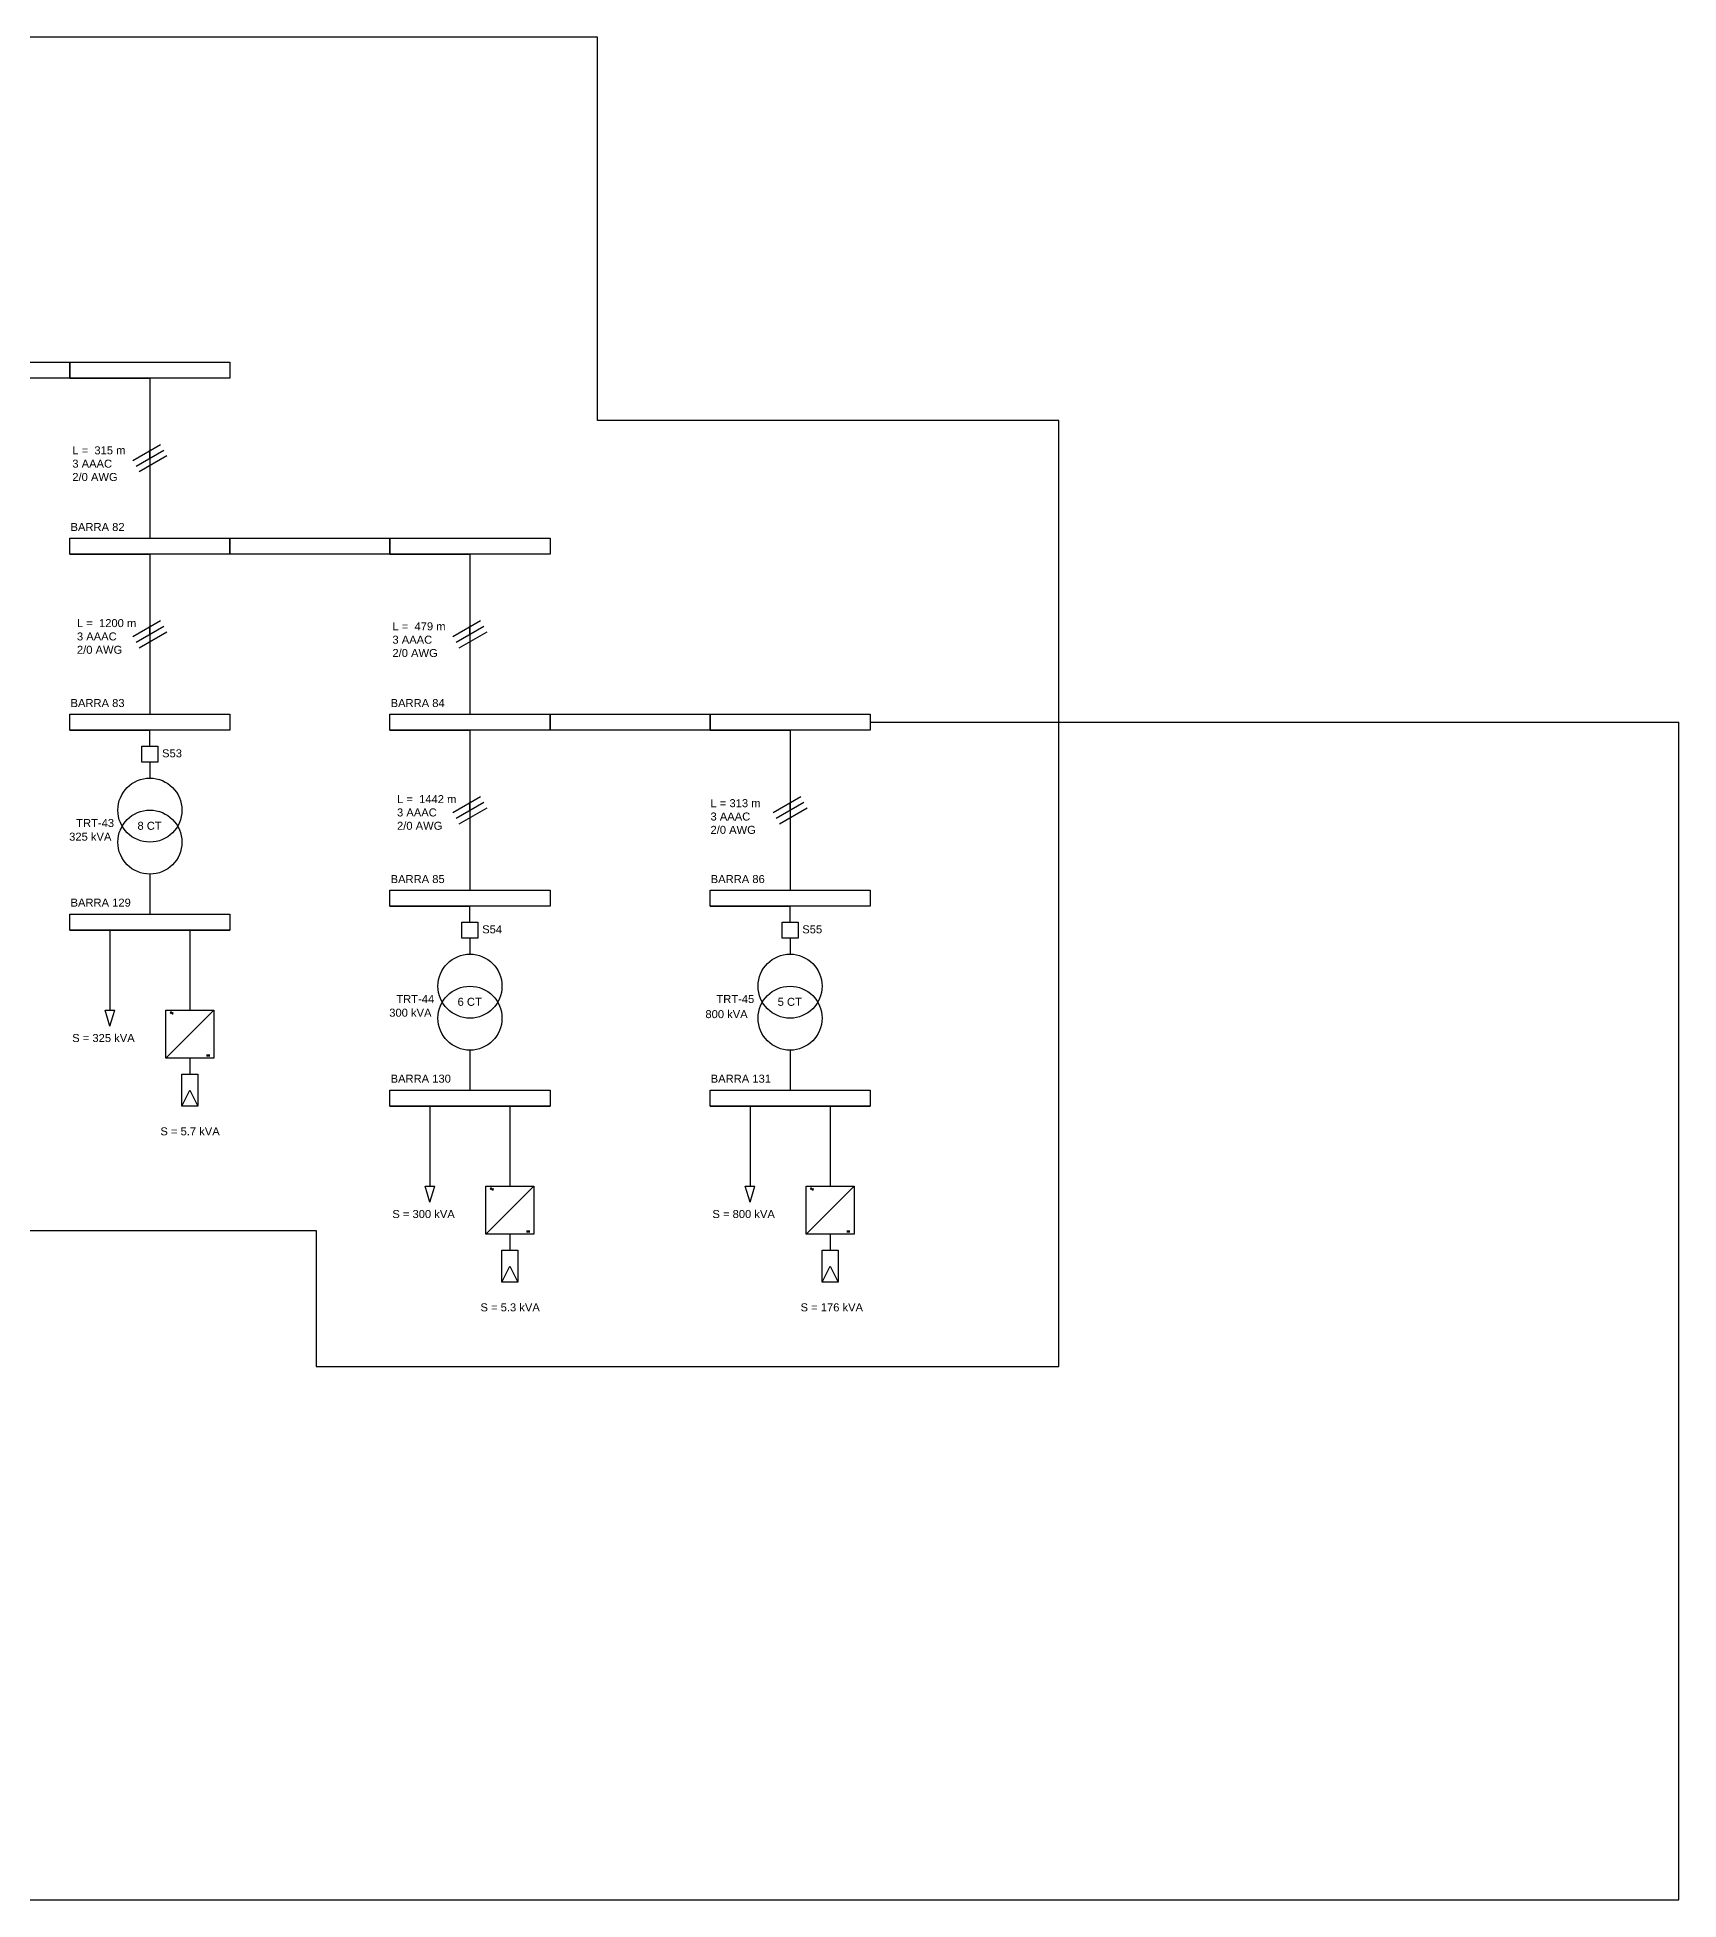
# Model space of a CAD drawing. Header units: millimetres. Extents: x 2288 to 6201, y 295 to 2022.
# Drawn here: x 5688 to 6201, y 300 to 882 of the extents above; entities that cross this region are included whole.
import ezdxf

# ---------------------------------------------------------------- set-up
doc = ezdxf.new("R2010")
doc.units = ezdxf.units.MM
for name, color, linetype in [('12.47 kV', 210, 'Continuous'), ('240 V', 90, 'Continuous'), ('MG_LINES', 10, 'Continuous'), ('MGs', 7, 'Continuous')]:
    doc.layers.add(name, color=color, linetype=linetype)
doc.styles.get("Standard").update_dxf_attribs({"font": 'arial.ttf'})

msp = doc.modelspace()

# ---------------------------------------------------------------- linework, layer by layer
at = {"layer": '12.47 kV'}
for p, q in [((5698.31, 775.77), (5723.31, 775.77)), ((5723.31, 775.77), (5723.31, 725.77)), ((5717.98, 750), (5726.64, 755)), ((5718.98, 748.27), (5727.64, 753.27)), ((5719.98, 746.54), (5728.64, 751.54)), ((5723.31, 750.77), (5723.31, 753.08)), ((5723.31, 750.77), (5723.31, 748.46)), ((5698.31, 720.77), (5723.31, 720.77)), ((5723.31, 720.77), (5723.31, 670.77)), ((5798.31, 720.77), (5823.31, 720.77)), ((5823.31, 720.77), (5823.31, 670.77)), ((5717.98, 695), (5726.64, 700)), ((5817.98, 695), (5826.64, 700)), ((5718.98, 693.27), (5727.64, 698.27)), ((5719.98, 691.54), (5728.64, 696.54)), ((5723.31, 695.77), (5723.31, 698.08)), ((5723.31, 695.77), (5723.31, 693.46)), ((5818.98, 693.27), (5827.64, 698.27)), ((5819.98, 691.54), (5828.64, 696.54)), ((5823.31, 695.77), (5823.31, 698.08)), ((5823.31, 695.77), (5823.31, 693.46)), ((5698.31, 665.77), (5723.31, 665.77)), ((5723.31, 660.77), (5723.31, 665.77)), ((5798.31, 665.77), (5823.31, 665.77)), ((5823.31, 665.77), (5823.31, 615.77)), ((5898.31, 665.77), (5923.31, 665.77)), ((5923.31, 665.77), (5923.31, 615.77)), ((5723.31, 655.77), (5723.31, 650.77)), ((5817.98, 640), (5826.64, 645)), ((5818.98, 638.27), (5827.64, 643.27)), ((5819.98, 636.54), (5828.64, 641.54)), ((5823.31, 640.77), (5823.31, 643.08)), ((5823.31, 640.77), (5823.31, 638.46)), ((5917.98, 640), (5926.64, 645)), ((5918.98, 638.27), (5927.64, 643.27)), ((5919.98, 636.54), (5928.64, 641.54)), ((5923.31, 640.77), (5923.31, 643.08)), ((5923.31, 640.77), (5923.31, 638.46)), ((5798.31, 610.77), (5823.31, 610.77)), ((5823.31, 605.77), (5823.31, 610.77)), ((5898.31, 610.77), (5923.31, 610.77)), ((5923.31, 605.77), (5923.31, 610.77)), ((5823.31, 600.77), (5823.31, 595.77)), ((5923.31, 600.77), (5923.31, 595.77))]:
    msp.add_line(p, q, dxfattribs=at)
for points in [[(5648.31, 780.77), (5698.31, 780.77), (5698.31, 775.77), (5648.31, 775.77)], [(5698.31, 780.77), (5748.31, 780.77), (5748.31, 775.77), (5698.31, 775.77)], [(5698.31, 725.77), (5748.31, 725.77), (5748.31, 720.77), (5698.31, 720.77)], [(5748.31, 725.77), (5798.31, 725.77), (5798.31, 720.77), (5748.31, 720.77)], [(5798.31, 725.77), (5848.31, 725.77), (5848.31, 720.77), (5798.31, 720.77)], [(5698.31, 670.77), (5748.31, 670.77), (5748.31, 665.77), (5698.31, 665.77)], [(5798.31, 670.77), (5848.31, 670.77), (5848.31, 665.77), (5798.31, 665.77)], [(5848.31, 670.77), (5898.31, 670.77), (5898.31, 665.77), (5848.31, 665.77)], [(5898.31, 670.77), (5948.31, 670.77), (5948.31, 665.77), (5898.31, 665.77)], [(5720.81, 660.77), (5725.81, 660.77), (5725.81, 655.77), (5720.81, 655.77)], [(5798.31, 615.77), (5848.31, 615.77), (5848.31, 610.77), (5798.31, 610.77)], [(5898.31, 615.77), (5948.31, 615.77), (5948.31, 610.77), (5898.31, 610.77)], [(5820.81, 605.77), (5825.81, 605.77), (5825.81, 600.77), (5820.81, 600.77)], [(5920.81, 605.77), (5925.81, 605.77), (5925.81, 600.77), (5920.81, 600.77)]]:
    msp.add_lwpolyline(points, close=True, dxfattribs=at)
for centre in [(5723.31, 640.77), (5823.31, 585.77), (5923.31, 585.77)]:
    msp.add_circle(centre, 10, dxfattribs=at)
at = {"layer": '240 V'}
for p, q in [((5723.31, 620.77), (5723.31, 608.27)), ((5698.31, 603.27), (5723.31, 603.27)), ((5710.81, 603.27), (5710.81, 578.27)), ((5723.31, 603.27), (5748.31, 603.27)), ((5735.81, 603.27), (5735.81, 578.27)), ((5709.31, 578.27), (5712.31, 578.27)), ((5710.81, 573.27), (5709.31, 578.27)), ((5710.81, 573.27), (5712.31, 578.27)), ((5728.31, 563.27), (5743.31, 578.27)), ((5823.31, 565.77), (5823.31, 553.27)), ((5923.31, 565.77), (5923.31, 553.27)), ((5735.81, 563.27), (5735.81, 558.27)), ((5741, 564.32), (5742, 564.32)), ((5741, 564), (5742, 564)), ((5733.31, 548.27), (5735.81, 553.27)), ((5735.81, 558.27), (5735.81, 558.27)), ((5735.81, 553.27), (5738.31, 548.27)), ((5798.31, 548.27), (5823.31, 548.27)), ((5810.81, 548.27), (5810.81, 523.27)), ((5823.31, 548.27), (5848.31, 548.27)), ((5835.81, 548.27), (5835.81, 523.27)), ((5898.31, 548.27), (5923.31, 548.27)), ((5910.81, 548.27), (5910.81, 523.27)), ((5923.31, 548.27), (5948.31, 548.27)), ((5935.81, 548.27), (5935.81, 523.27)), ((5809.31, 523.27), (5812.31, 523.27)), ((5810.81, 518.27), (5809.31, 523.27)), ((5810.81, 518.27), (5812.31, 523.27)), ((5828.31, 508.27), (5843.31, 523.27)), ((5909.31, 523.27), (5912.31, 523.27)), ((5910.81, 518.27), (5909.31, 523.27)), ((5910.81, 518.27), (5912.31, 523.27)), ((5928.31, 508.27), (5943.31, 523.27)), ((5835.81, 508.27), (5835.81, 503.27)), ((5841, 509.32), (5842, 509.32)), ((5841, 509), (5842, 509)), ((5935.81, 508.27), (5935.81, 503.27)), ((5941, 509.32), (5942, 509.32)), ((5941, 509), (5942, 509)), ((5835.81, 503.27), (5835.81, 503.27)), ((5935.81, 503.27), (5935.81, 503.27)), ((5833.31, 493.27), (5835.81, 498.27)), ((5835.81, 498.27), (5838.31, 493.27)), ((5933.31, 493.27), (5935.81, 498.27)), ((5935.81, 498.27), (5938.31, 493.27))]:
    msp.add_line(p, q, dxfattribs=at)
for points in [[(5698.31, 608.27), (5748.31, 608.27), (5748.31, 603.27), (5698.31, 603.27)], [(5743.31, 563.27), (5728.31, 563.27), (5728.31, 578.27), (5743.31, 578.27)], [(5738.31, 558.27), (5738.31, 548.27), (5733.31, 548.27), (5733.31, 558.27)], [(5798.31, 553.27), (5848.31, 553.27), (5848.31, 548.27), (5798.31, 548.27)], [(5898.31, 553.27), (5948.31, 553.27), (5948.31, 548.27), (5898.31, 548.27)], [(5843.31, 508.27), (5828.31, 508.27), (5828.31, 523.27), (5843.31, 523.27)], [(5943.31, 508.27), (5928.31, 508.27), (5928.31, 523.27), (5943.31, 523.27)], [(5838.31, 503.27), (5838.31, 493.27), (5833.31, 493.27), (5833.31, 503.27)], [(5938.31, 503.27), (5938.31, 493.27), (5933.31, 493.27), (5933.31, 503.27)]]:
    msp.add_lwpolyline(points, close=True, dxfattribs=at)
for centre in [(5723.31, 630.77), (5823.31, 575.77), (5923.31, 575.77)]:
    msp.add_circle(centre, 10, dxfattribs=at)
for centre, start, end in [((5729.88, 577.3), 44.11734, 135.88266), ((5729.88, 576.98), 44.11734, 135.88266), ((5730.38, 577.79), 224.11734, 315.88266), ((5730.38, 577.47), 224.11734, 315.88266), ((5829.88, 522.3), 44.11734, 135.88266), ((5829.88, 521.98), 44.11734, 135.88266), ((5830.38, 522.79), 224.11734, 315.88266), ((5830.38, 522.47), 224.11734, 315.88266), ((5929.88, 522.3), 44.11734, 135.88266), ((5929.88, 521.98), 44.11734, 135.88266), ((5930.38, 522.79), 224.11734, 315.88266), ((5930.38, 522.47), 224.11734, 315.88266)]:
    msp.add_arc(centre, 0.348, start, end, dxfattribs=at)
at = {"layer": 'MG_LINES'}
for p, q in [((5948.31, 668.27), (6200.93, 668.27)), ((6200.93, 300.31), (6200.93, 668.27)), ((4664.6, 300.31), (6200.93, 300.31))]:
    msp.add_line(p, q, dxfattribs=at)
at = {"layer": 'MGs'}
for p, q in [((5863.2, 882.28), (5410.77, 882.28)), ((5863.2, 762.5), (5863.2, 882.28)), ((6007.24, 762.5), (5863.2, 762.5)), ((6007.24, 466.93), (6007.24, 762.5)), ((5368.23, 509.43), (5775.22, 509.43)), ((5775.22, 509.43), (5775.22, 466.93)), ((5775.22, 466.93), (6007.24, 466.93))]:
    msp.add_line(p, q, dxfattribs=at)

# ---------------------------------------------------------------- texts
at = {"layer": '12.47 kV', "char_height": 2.5, "width": 31.6303, "attachment_point": 1}
for s, insert in [('L =  315 m\\P3 AAAC \\P2/0 AWG ', (5699.08, 754.45)), ('BARRA 82', (5698.52, 730.49)), ('L =  1200 m\\P3 AAAC \\P2/0 AWG ', (5700.52, 700.47)), ('L =  479 m\\P3 AAAC \\P2/0 AWG ', (5799.08, 699.45)), ('BARRA 83', (5698.52, 675.49)), ('BARRA 84', (5798.52, 675.49)), ('L =  1442 m\\P3 AAAC \\P2/0 AWG ', (5800.52, 645.47)), ('L = 313 m\\P3 AAAC \\P2/0 AWG ', (5898.45, 644.2)), ('TRT-43', (5700.29, 638.01)), ('325 kVA', (5698.09, 633.73)), ('BARRA 85', (5798.52, 620.49)), ('BARRA 86', (5898.52, 620.49)), ('TRT-44', (5800.29, 583.01)), ('TRT-45', (5900.29, 583.01)), ('300 kVA', (5798.09, 578.73)), ('    800 kVA', (5892.98, 578.28))]:
    msp.add_mtext(s, dxfattribs=dict(at, insert=insert))
at = {"layer": '12.47 kV', "char_height": 2.5, "attachment_point": 1}
for s, insert in [('S53', (5727.12, 659.78)), ('S54', (5827.12, 604.78)), ('S55', (5927.12, 604.78))]:
    msp.add_mtext_dynamic_manual_height_columns(s, width=0.0328, gutter_width=12.5, heights=[0], dxfattribs=dict(at, insert=insert))
at = {"layer": '240 V', "char_height": 2.5, "attachment_point": 1}
for s, insert in [('8 CT', (5719.43, 637.13)), ('6 CT', (5819.43, 582.13)), ('5 CT', (5919.43, 582.13))]:
    msp.add_mtext_dynamic_manual_height_columns(s, width=11.2688, gutter_width=12.5, heights=[0], dxfattribs=dict(at, insert=insert))
at = {"layer": '240 V', "char_height": 2.5, "width": 31.6303, "attachment_point": 1}
for s, insert in [('BARRA 129', (5698.52, 613.12)), ('S = 325 kVA', (5699.05, 570.82)), ('BARRA 130', (5798.52, 558.12)), ('BARRA 131', (5898.52, 558.12)), ('S = 5.7 kVA', (5726.59, 541.66)), ('S = 300 kVA', (5799.05, 515.82)), ('S = 800 kVA', (5899.05, 515.82)), ('S = 5.3 kVA', (5826.59, 486.66)), ('S = 176 kVA', (5926.59, 486.66))]:
    msp.add_mtext(s, dxfattribs=dict(at, insert=insert))

doc.saveas('drawing.dxf')
